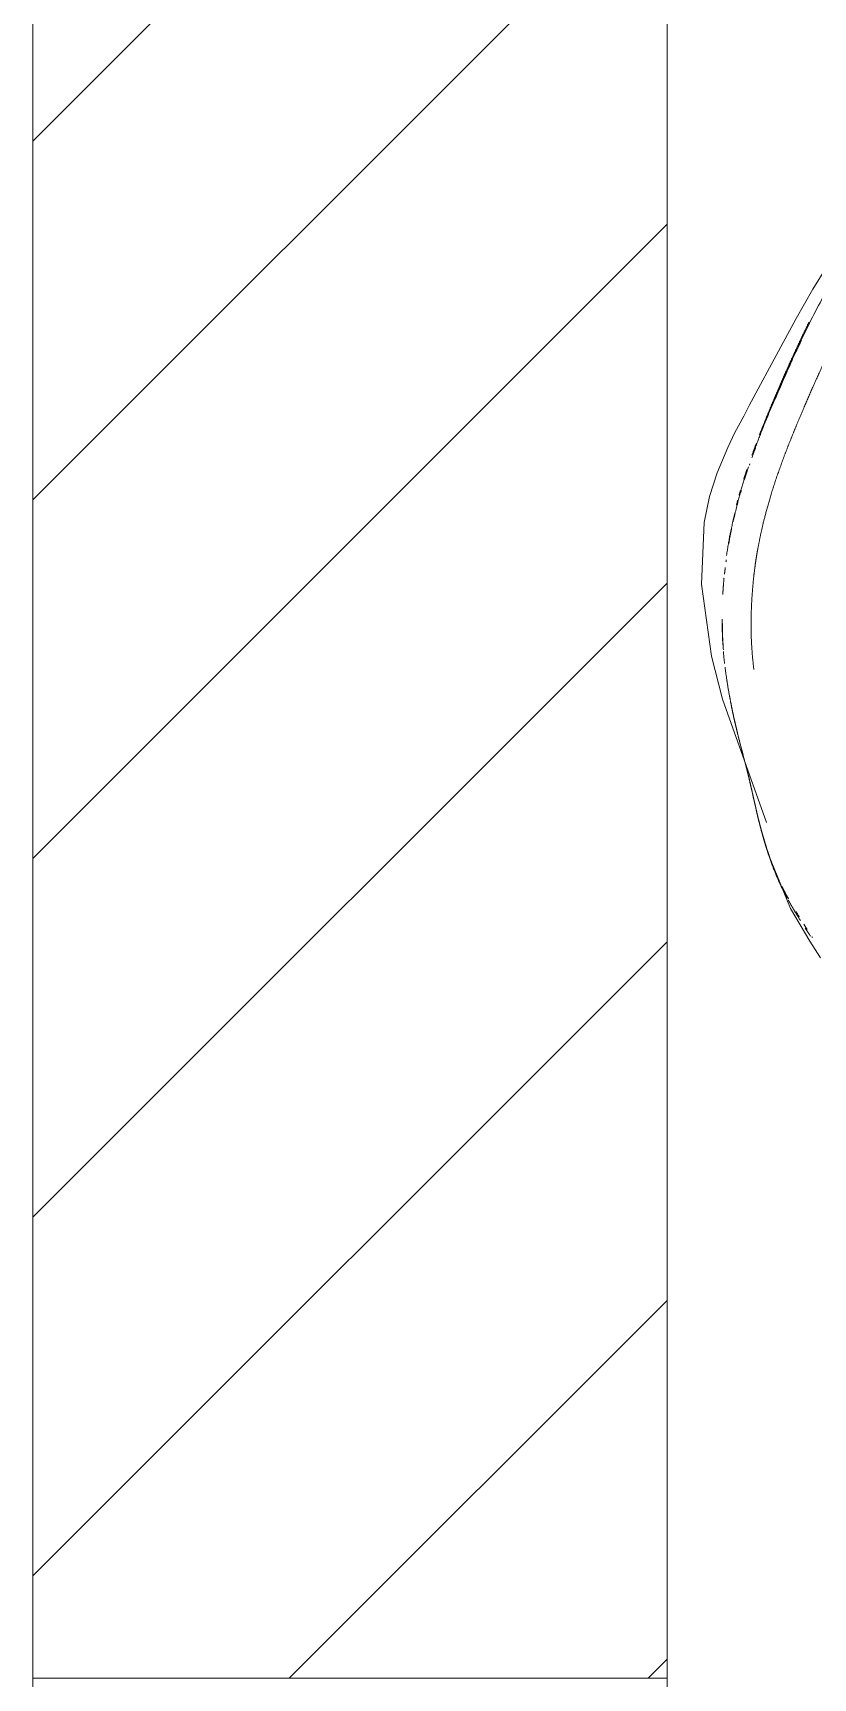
# Model space of a CAD drawing. Header units: millimetres. Extents: x 1680 to 166026, y 35966 to 91121.
# Drawn here: x 124690 to 125182, y 64885 to 65923 of the extents above; entities that cross this region are included whole.
import ezdxf

# ---------------------------------------------------------------- set-up
doc = ezdxf.new("R2010")
doc.units = ezdxf.units.MM
doc.linetypes.add('IMPORT-ACAD_ISO03W100', pattern=[762, 304.8, -457.2])
for name, color, linetype, lineweight in [('A-GENM', 13, 'Continuous', 18), ('A-GLAZ', 151, 'Continuous', 18), ('G-IMPT', 8, 'Continuous', 18)]:
    doc.layers.add(name, color=color, linetype=linetype, lineweight=lineweight)

# ---------------------------------------------------------------- blocks, each defined once
blk = doc.blocks.new('plan')
at = {"color": 252, "lineweight": 20, "true_color": 0x939598}
for p, q in [((495672.1, -192512.2), (495672.1, -194072.2)), ((496072.1, -194072.2), (496072.1, -192912.2)), ((495672.1, -194072.2), (495772.9, -194072.2)), ((495672.1, -195672.2), (495672.1, -194072.2)), ((495845.3, -194072.2), (496072.1, -194072.2)), ((496072.1, -194072.2), (496072.1, -195672.2))]:
    blk.add_line(p, q, dxfattribs=at)
at = {"color": 252, "linetype": 'Continuous', "lineweight": 20, "true_color": 0x939598}
for p, q in [((495672.1, -193102.6), (495862.5, -192912.2)), ((495672.1, -193328.9), (496072.1, -192928.9)), ((495672.1, -193555.1), (496072.1, -193155.1)), ((495672.1, -193781.4), (496072.1, -193381.4)), ((495672.1, -194007.7), (496072.1, -193607.7)), ((495833.8, -194072.2), (496072.1, -193834)), ((496060.1, -194072.2), (496072.1, -194060.2))]:
    blk.add_line(p, q, dxfattribs=at)
at = {"layer": 'A-GENM', "color": 252, "linetype": 'IMPORT-ACAD_ISO03W100', "lineweight": 20, "true_color": 0x939598}
for points, knots in [([(496209.1, -193142), (496195.2, -193159.3), (496177, -193187.2), (496157, -193226.7), (496145.7, -193251.9), (496137, -193272.3), (496131.2, -193286.4), (496127.8, -193295.4), (496126.4, -193299.4)], [0, 0, 0, 0, 0.1666667, 0.25, 0.3333333, 0.375, 0.4166667, 0.4481634, 0.4481634, 0.4481634, 0.4481634]), ([(496224, -193153.9), (496218.6, -193160.6), (496208.3, -193174.5), (496194.5, -193196.4), (496182.1, -193219.1), (496172.7, -193238.4), (496165.5, -193254.1), (496160.3, -193265.9), (496156.1, -193275.8), (496152.8, -193283.7), (496150.4, -193289.7), (496147.9, -193295.9), (496144.6, -193304.6), (496140.6, -193315.8), (496136.5, -193328.8), (496133.5, -193339.9), (496131.5, -193348.1), (496130.2, -193354.5), (496129.3, -193359.2), (496128.6, -193363), (496128.1, -193366.1), (496127.6, -193369.4), (496127.1, -193373.6), (496126.4, -193378.9), (496125.9, -193385.2), (496125.4, -193391.5), (496125.1, -193397.9), (496124.9, -193406.4), (496125, -193417.2), (496125.9, -193429.7), (496127.2, -193440.2), (496128.6, -193448.9), (496129.8, -193455.4), (496131, -193461.9), (496132.1, -193467), (496132.9, -193471.1), (496133.9, -193475.3), (496135.2, -193480.5), (496136.7, -193486.3), (496138, -193491.4), (496139.1, -193495.5), (496140.1, -193499), (496140.7, -193501.5), (496141.2, -193503.4), (496141.6, -193504.7), (496141.9, -193506), (496142.2, -193507.3), (496142.5, -193508.7), (496142.8, -193510.1), (496143.2, -193511.6), (496143.5, -193513), (496143.9, -193514.5), (496144.2, -193515.9), (496144.6, -193517.4), (496144.9, -193518.9), (496145.3, -193520.6), (496145.8, -193522.5), (496146.3, -193524.6), (496146.8, -193526.8), (496147.3, -193529.4), (496148.2, -193533.1), (496149.2, -193537.9), (496150.4, -193542.7), (496151.2, -193546.2), (496151.9, -193548.7), (496152.5, -193550.9), (496153, -193552.8), (496153.5, -193554.7), (496154.1, -193556.7), (496154.8, -193558.8), (496155.4, -193561), (496156.1, -193563), (496156.7, -193564.8), (496157.1, -193566.3), (496157.7, -193567.9), (496158.5, -193570.2), (496159.6, -193573.3), (496161.1, -193577.2), (496162.8, -193581.2), (496164.5, -193585), (496166.2, -193588.6), (496167.6, -193591.3), (496168.7, -193593.3), (496169.4, -193594.6), (496170, -193595.8), (496170.9, -193597.3), (496172, -193599.1), (496173.1, -193601.1), (496174.7, -193603.7), (496176.2, -193606.2), (496177.8, -193608.7), (496179, -193610.7), (496180.2, -193612.6), (496181.4, -193614.3), (496182.4, -193615.9), (496183.7, -193617.9), (496184.9, -193619.7), (496186.1, -193621.5), (496187.1, -193623), (496188.2, -193624.5), (496189.5, -193626.4), (496191.2, -193628.7), (496192.8, -193630.9), (496194.1, -193632.6), (496195, -193633.8), (496195.8, -193635), (496196.7, -193636.4), (496197.7, -193637.8), (496198.8, -193639.4), (496199.8, -193640.8), (496200.8, -193642.1), (496201.9, -193643.5), (496203.3, -193645.2), (496205.2, -193647.5), (496208.1, -193650.9), (496212.2, -193655.6), (496217.7, -193661.9), (496224.3, -193669.4), (496230.6, -193676.1), (496235.9, -193681.7), (496240, -193685.9), (496244.3, -193690.2), (496250.5, -193696.2), (496258.7, -193704.1), (496267.3, -193712), (496274.2, -193718.2), (496279.3, -193722.6), (496284.4, -193727), (496291.4, -193733), (496300.2, -193740.4), (496308.9, -193747.5), (496315.5, -193752.7), (496320.2, -193756.4), (496324.6, -193759.8), (496330.4, -193764.3), (496337.2, -193769.4), (496343.4, -193774), (496348, -193777.4), (496351.2, -193779.7), (496354.2, -193781.9), (496357.8, -193784.4), (496361.6, -193787), (496365.2, -193789.5), (496368.2, -193791.5), (496370.6, -193793.1), (496373.1, -193794.8), (496376.4, -193797), (496380.7, -193799.7), (496385.7, -193802.9), (496392.4, -193807.1), (496400.7, -193812), (496410, -193817.2), (496417.2, -193820.8), (496422.5, -193823.3), (496426.3, -193825), (496429.8, -193826.3), (496432.9, -193827.5), (496435.5, -193828.3), (496437.6, -193829), (496439.3, -193829.5), (496441, -193829.9), (496443.3, -193830.5), (496446.2, -193831.2), (496450, -193832.1), (496453.5, -193832.9), (496456.7, -193833.5), (496460, -193834.1), (496464.4, -193834.8), (496468.9, -193835.4), (496472.4, -193835.8), (496474.9, -193836.1), (496477.4, -193836.4), (496480.7, -193836.8), (496484.9, -193837.3), (496489.1, -193837.9), (496492.5, -193838.3), (496495, -193838.7), (496497.6, -193839), (496501.1, -193839.5), (496505.6, -193840.1), (496510.8, -193840.8), (496515.5, -193841.6), (496519.2, -193842.3), (496522.2, -193843), (496524.3, -193843.6), (496525.9, -193844), (496527.3, -193844.4), (496528.6, -193844.8), (496530.1, -193845.2), (496531.8, -193845.7), (496533.5, -193846.2), (496534.9, -193846.6), (496536.2, -193847.1), (496537.7, -193847.5), (496539.5, -193848.2), (496541.9, -193849), (496545.2, -193850.1), (496549.3, -193851.5), (496554.8, -193853.3), (496561.2, -193855.2), (496566.8, -193856.8), (496571.3, -193858), (496574.5, -193858.8), (496577.6, -193859.6), (496581.8, -193860.6), (496589, -193862.2), (496599.4, -193864), (496612.3, -193865.7), (496625.3, -193866.6), (496638.1, -193866.7), (496646.6, -193866.3), (496650.9, -193866)], [0, 0, 0, 0, 0.0102041, 0.0204082, 0.0306122, 0.0408163, 0.0459184, 0.0510204, 0.0561224, 0.0586735, 0.0612245, 0.0637755, 0.0663265, 0.0714286, 0.0765306, 0.0816327, 0.0867347, 0.0918367, 0.0969388, 0.0994898, 0.1020408, 0.1045918, 0.1071429, 0.1122449, 0.1173469, 0.122449, 0.127551, 0.1326531, 0.1428571, 0.1530612, 0.1632653, 0.1683673, 0.1734694, 0.1785714, 0.1836735, 0.1862245, 0.1887755, 0.1938776, 0.1989796, 0.2040816, 0.2091837, 0.2142857, 0.2193878, 0.2219388, 0.2244898, 0.2270408, 0.2295918, 0.2346939, 0.2397959, 0.2423469, 0.244898, 0.247449, 0.25, 0.252551, 0.255102, 0.2576531, 0.2602041, 0.2627551, 0.2653061, 0.2678571, 0.2704082, 0.2755102, 0.2806122, 0.2831633, 0.2857143, 0.2882653, 0.2908163, 0.2933673, 0.2959184, 0.2984694, 0.3010204, 0.3035714, 0.3048469, 0.3061224, 0.307398, 0.3086735, 0.3112245, 0.3137755, 0.3163265, 0.3188776, 0.3214286, 0.3239796, 0.3252551, 0.3265306, 0.3278061, 0.3290816, 0.3316327, 0.3341837, 0.3367347, 0.3418367, 0.3443878, 0.3469388, 0.3494898, 0.3520408, 0.3545918, 0.3571429, 0.3622449, 0.3647959, 0.3673469, 0.369898, 0.372449, 0.377551, 0.3826531, 0.3852041, 0.3877551, 0.3903061, 0.3928571, 0.3979592, 0.4030612, 0.4056122, 0.4081633, 0.4107143, 0.4132653, 0.4183673, 0.4234694, 0.4285714, 0.4336735, 0.4387755, 0.4438776, 0.4464286, 0.4489796, 0.4515306, 0.4540816, 0.4591837, 0.4642857, 0.4668367, 0.4693878, 0.4719388, 0.4744898, 0.4795918, 0.4846939, 0.4872449, 0.4897959, 0.4923469, 0.494898, 0.5, 0.505102, 0.5076531, 0.5102041, 0.5127551, 0.5153061, 0.5204082, 0.5255102, 0.5280612, 0.5306122, 0.5331633, 0.5357143, 0.5408163, 0.5459184, 0.5510204, 0.5612245, 0.5714286, 0.5816327, 0.5867347, 0.5918367, 0.5969388, 0.6020408, 0.6071429, 0.6096939, 0.6122449, 0.6147959, 0.6173469, 0.622449, 0.627551, 0.6326531, 0.6352041, 0.6377551, 0.6428571, 0.6479592, 0.6505102, 0.6530612, 0.6556122, 0.6581633, 0.6632653, 0.6683673, 0.6709184, 0.6734694, 0.6760204, 0.6785714, 0.6836735, 0.6887755, 0.6938776, 0.6989796, 0.7040816, 0.7091837, 0.7117347, 0.7142857, 0.7168367, 0.7193878, 0.7244898, 0.7295918, 0.7321429, 0.7346939, 0.7372449, 0.7397959, 0.744898, 0.75, 0.755102, 0.7602041, 0.7653061, 0.7704082, 0.7729592, 0.7755102, 0.7780612, 0.7806122, 0.7857143, 0.7959184, 0.8061224, 0.8163265, 0.8265306, 0.836733, 0.836733, 0.836733, 0.836733]), ([(496130.2, -193288), (496130.9, -193286.3), (496132.4, -193282.4), (496134.7, -193276.6), (496137.2, -193270.6), (496140.6, -193262.6), (496144.8, -193252.8), (496149.1, -193243.1), (496152.7, -193235.3), (496155.4, -193229.5), (496158.1, -193223.6), (496160.2, -193219.5), (496161.3, -193217.2), (496161.4, -193216.9)], [0.93801604, 0.93801604, 0.93801604, 0.93801604, 0.93990385, 0.94230769, 0.94471154, 0.94711538, 0.95192308, 0.95673077, 0.95913462, 0.96153846, 0.96394231, 0.96634615, 0.96676962, 0.96676962, 0.96676962, 0.96676962]), ([(496123.3, -193308.1), (496122.1, -193311.6), (496119.8, -193318.9), (496117.6, -193326.2), (496116.6, -193330)], [0.47152257, 0.47152257, 0.47152257, 0.47152257, 0.5, 0.52897087, 0.52897087, 0.52897087, 0.52897087]), ([(496120.3, -193315.9), (496120.4, -193315.7), (496121, -193313.7), (496121.7, -193311.7), (496122.3, -193309.8)], [0.92762068, 0.92762068, 0.92762068, 0.92762068, 0.927884615, 0.930028459, 0.930028459, 0.930028459, 0.930028459]), ([(496114.7, -193337.4), (496113.6, -193341.9), (496111.6, -193350.8), (496110.1, -193359.7), (496109.5, -193364)], [0.54808563, 0.54808563, 0.54808563, 0.54808563, 0.58333333, 0.61633692, 0.61633692, 0.61633692, 0.61633692]), ([(496113.6, -193342.8), (496114, -193341), (496115, -193336.7), (496116.1, -193332.4), (496116.8, -193330)], [0.44010787, 0.44010787, 0.44010787, 0.44010787, 0.45454545, 0.47326825, 0.47326825, 0.47326825, 0.47326825]), ([(496110.9, -193356.4), (496111, -193355.9), (496111.5, -193352.7), (496112.2, -193349.5), (496112.7, -193346.8)], [0.40530837, 0.40530837, 0.40530837, 0.40530837, 0.40909091, 0.42996944, 0.42996944, 0.42996944, 0.42996944]), ([(496111.3, -193353.1), (496111.3, -193352.8), (496111.4, -193352.2), (496111.5, -193351.5), (496111.6, -193351.2)], [0.903236616, 0.903236616, 0.903236616, 0.903236616, 0.903846154, 0.904698206, 0.904698206, 0.904698206, 0.904698206]), ([(496107.9, -193378.3), (496107.7, -193380.1), (496107.4, -193383.6), (496107.2, -193387.1), (496107.1, -193388.7)], [0.6525996, 0.6525996, 0.6525996, 0.6525996, 0.66666667, 0.67913402, 0.67913402, 0.67913402, 0.67913402]), ([(496108.2, -193375.8), (496108.3, -193374.8), (496108.5, -193373.4), (496108.6, -193372), (496108.7, -193371.7)], [0.35599509, 0.35599509, 0.35599509, 0.35599509, 0.36363636, 0.36648149, 0.36648149, 0.36648149, 0.36648149]), ([(496106.7, -193405.1), (496106.7, -193408.9), (496106.8, -193414), (496107.1, -193419.1), (496107.2, -193420.3)], [0.72057523, 0.72057523, 0.72057523, 0.72057523, 0.75, 0.75939285, 0.75939285, 0.75939285, 0.75939285]), ([(496107.5, -193423.6), (496107.1, -193418.7), (496106.9, -193412.3), (496106.8, -193405.8), (496106.8, -193404.3)], [0.23520906, 0.23520906, 0.23520906, 0.23520906, 0.27272727, 0.28411264, 0.28411264, 0.28411264, 0.28411264]), ([(496111.8, -193455.1), (496111.7, -193454.3), (496111, -193450.8), (496109.9, -193444.4), (496109, -193438.1), (496108.6, -193434.8), (496108.5, -193434.4)], [0.15290224, 0.15290224, 0.15290224, 0.15290224, 0.15909091, 0.18181818, 0.20454545, 0.20749609, 0.20749609, 0.20749609, 0.20749609]), ([(496109.5, -193441.9), (496109.9, -193444.3), (496110.7, -193449.3), (496111.8, -193455.3), (496112.8, -193460.1), (496113.5, -193463.7), (496114.3, -193467.3), (496115.4, -193472.2), (496116.9, -193478.5), (496118.3, -193484), (496119.1, -193486.7), (496119.1, -193486.9)], [0.8147184, 0.8147184, 0.8147184, 0.8147184, 0.8333333, 0.8541667, 0.8645833, 0.875, 0.8854167, 0.8958333, 0.9166667, 0.9375, 0.9390528, 0.9390528, 0.9390528, 0.9390528]), ([(496124.8, -193509.3), (496124.6, -193508.7), (496124.4, -193507.7), (496124, -193506), (496123.6, -193504.2), (496123, -193501.8), (496122.3, -193499.2), (496121.7, -193496.8), (496121.4, -193495.5), (496120.8, -193493.4), (496120, -193490.3), (496118.5, -193484.6), (496117.1, -193478.9), (496115.7, -193473.3), (496114.7, -193469), (496114, -193466.1), (496113.7, -193464.5)], [0, 0, 0, 0, 0.0056818, 0.0113636, 0.0170455, 0.0227273, 0.0340909, 0.0397727, 0.0426136, 0.0454545, 0.0568182, 0.0681818, 0.0909091, 0.1022727, 0.1136364, 0.1267312, 0.1267312, 0.1267312, 0.1267312]), ([(496123.3, -193503.1), (496123.4, -193503.7), (496123.7, -193504.7), (496124, -193506.3), (496124.3, -193507.3), (496124.4, -193507.8)], [0.98462037, 0.98462037, 0.98462037, 0.98462037, 0.98958333, 0.99479167, 1, 1, 1, 1]), ([(496124.4, -193507.8), (496124.8, -193509.5), (496125.5, -193512.6), (496126.7, -193518.2), (496127.8, -193523.1), (496128.9, -193527.6), (496129.7, -193530.9), (496130.5, -193534), (496131.3, -193537), (496132.1, -193539.9), (496132.9, -193542.5), (496133.5, -193544.5), (496133.9, -193545.9), (496134.3, -193547.2), (496135.1, -193549.8), (496136, -193552.4), (496136.7, -193554.4), (496136.8, -193554.7)], [0, 0, 0, 0, 0.00581395, 0.01162791, 0.02325581, 0.02906977, 0.03488372, 0.04069767, 0.04651163, 0.05232558, 0.05813953, 0.06104651, 0.06395349, 0.06686047, 0.06976744, 0.08139535, 0.08383235, 0.08383235, 0.08383235, 0.08383235]), ([(496147.7, -193580.1), (496147.5, -193579.7), (496146.5, -193577.9), (496144.8, -193574.6), (496142.1, -193568.8), (496139.5, -193562.7), (496137.2, -193556.3), (496135.7, -193551.9), (496134.7, -193548.8), (496134.1, -193547), (496133.5, -193545), (496132.7, -193542.3), (496131.9, -193539.3), (496131.1, -193536.4), (496130.3, -193533.2), (496129.4, -193529.9), (496128.3, -193525.2), (496127.2, -193520.2), (496125.9, -193514.3), (496125.2, -193511.1), (496124.8, -193509.3)], [0.8537284, 0.8537284, 0.8537284, 0.8537284, 0.8571429, 0.8690476, 0.8809524, 0.9047619, 0.9166667, 0.9285714, 0.9345238, 0.9375, 0.9404762, 0.9464286, 0.952381, 0.9583333, 0.9642857, 0.9702381, 0.9761905, 0.9880952, 0.9940476, 1, 1, 1, 1]), ([(496137.6, -193556.9), (496137.8, -193557.4), (496138.6, -193559.6), (496140, -193563.2), (496141.5, -193566.7), (496142.4, -193568.7), (496142.7, -193569.2)], [0.08909944, 0.08909944, 0.08909944, 0.08909944, 0.09302326, 0.10465116, 0.11627907, 0.12074703, 0.12074703, 0.12074703, 0.12074703]), ([(496144.3, -193572.7), (496144.9, -193573.8), (496146.1, -193576.3), (496147.6, -193579), (496148.5, -193580.5), (496148.5, -193580.6)], [0.13045126, 0.13045126, 0.13045126, 0.13045126, 0.13953488, 0.15116279, 0.15171817, 0.15171817, 0.15171817, 0.15171817]), ([(496156, -193594.2), (496155.7, -193593.8), (496154.3, -193591.5), (496152, -193587.7), (496149.9, -193584.1), (496148.7, -193582), (496148.4, -193581.4)], [0.81887113, 0.81887113, 0.81887113, 0.81887113, 0.82142857, 0.83333333, 0.8452381, 0.85029743, 0.85029743, 0.85029743, 0.85029743]), ([(496153.3, -193588.7), (496153.5, -193589), (496153.8, -193589.5), (496154.1, -193590), (496154.2, -193590.2)], [0.172306269, 0.172306269, 0.172306269, 0.172306269, 0.174418605, 0.175614766, 0.175614766, 0.175614766, 0.175614766])]:
    blk.add_open_spline(points, degree=3, knots=knots, dxfattribs=at)
for points in [[(496153.3, -193235.5), (496154.4, -193233.1), (496155.6, -193230.8), (496156.7, -193228.4)], [(496140.1, -193265.4), (496143.7, -193257.1), (496147.2, -193248.8), (496151, -193240.6)], [(496125.5, -193300.7), (496126.4, -193298.2), (496127.3, -193295.6), (496128.3, -193293.1)], [(496125.5, -193302.4), (496126.2, -193300.3), (496127, -193298.2), (496127.8, -193296.1)], [(496123.9, -193307), (496124, -193306.7), (496124.1, -193306.5), (496124.1, -193306.2)], [(496117.4, -193326), (496117.6, -193325.2), (496117.9, -193324.3), (496118.2, -193323.3)], [(496118.4, -193324.4), (496118.5, -193323.9), (496118.6, -193323.5), (496118.8, -193323)], [(496115.8, -193332.2), (496116, -193331.3), (496116.2, -193330.3), (496116.5, -193329.3)], [(496109.1, -193368.1), (496109.2, -193367.6), (496109.2, -193367.2), (496109.3, -193366.7)], [(496107.5, -193424.6), (496107.7, -193427.1), (496107.9, -193429.6), (496108.2, -193432.1)], [(496154.5, -193590.7), (496154.7, -193591.1), (496155, -193591.5), (496155.2, -193591.9)], [(496158.2, -193596.7), (496158.9, -193597.7), (496159.5, -193598.8), (496160.3, -193599.9)], [(496162.4, -193604.2), (496161.2, -193602.4), (496160.1, -193600.7), (496159.1, -193599.2)], [(496163.3, -193604.5), (496163.4, -193604.7), (496163.5, -193604.9), (496163.7, -193605.1)]]:
    blk.add_open_spline(points, degree=3, dxfattribs=at)
at = {"layer": 'A-GLAZ', "color": 252, "lineweight": 20, "true_color": 0x939598}
blk.add_line((495772.9, -194072.2), (495845.3, -194072.2), dxfattribs=at)
at = {"layer": 'G-IMPT', "color": 252, "lineweight": 20, "true_color": 0x939598}
for p, q in [((496163.8, -193196.1), (496181.2, -193168.3)), ((496153.4, -193214.5), (496163.8, -193196.1)), ((496143.7, -193232.5), (496153.4, -193214.5)), ((496123.8, -193269.5), (496143.7, -193232.5)), ((496114.8, -193286.5), (496120.3, -193276.1)), ((496120.3, -193276.1), (496123.8, -193269.5)), ((496110.3, -193295.9), (496114.8, -193286.5)), ((496103.6, -193311.9), (496110.3, -193295.9)), ((496098.7, -193326.9), (496103.6, -193311.9)), ((496095.3, -193343.2), (496098.7, -193326.9)), ((496093.6, -193382.1), (496095.3, -193343.2)), ((496100, -193427.5), (496093.6, -193382.1)), ((496106.9, -193454.6), (496100, -193427.5)), ((496134.7, -193532.5), (496106.9, -193454.6)), ((496123.1, -193502.3), (496122.6, -193500.2)), ((496124.2, -193507.1), (496123.1, -193502.3)), ((496126.2, -193515.9), (496124.2, -193507.1)), ((496129.1, -193528.6), (496126.2, -193515.9)), ((496135.8, -193552.3), (496132, -193539.6)), ((496149.8, -193586.8), (496135.8, -193552.3)), ((496161.9, -193607.3), (496149.8, -193586.8)), ((496168.7, -193617.8), (496161.9, -193607.3))]:
    blk.add_line(p, q, dxfattribs=at)

msp = doc.modelspace()

# ---------------------------------------------------------------- block references
msp.add_blockref('plan', (-370982.2, 258957.2))

doc.saveas('drawing.dxf')
